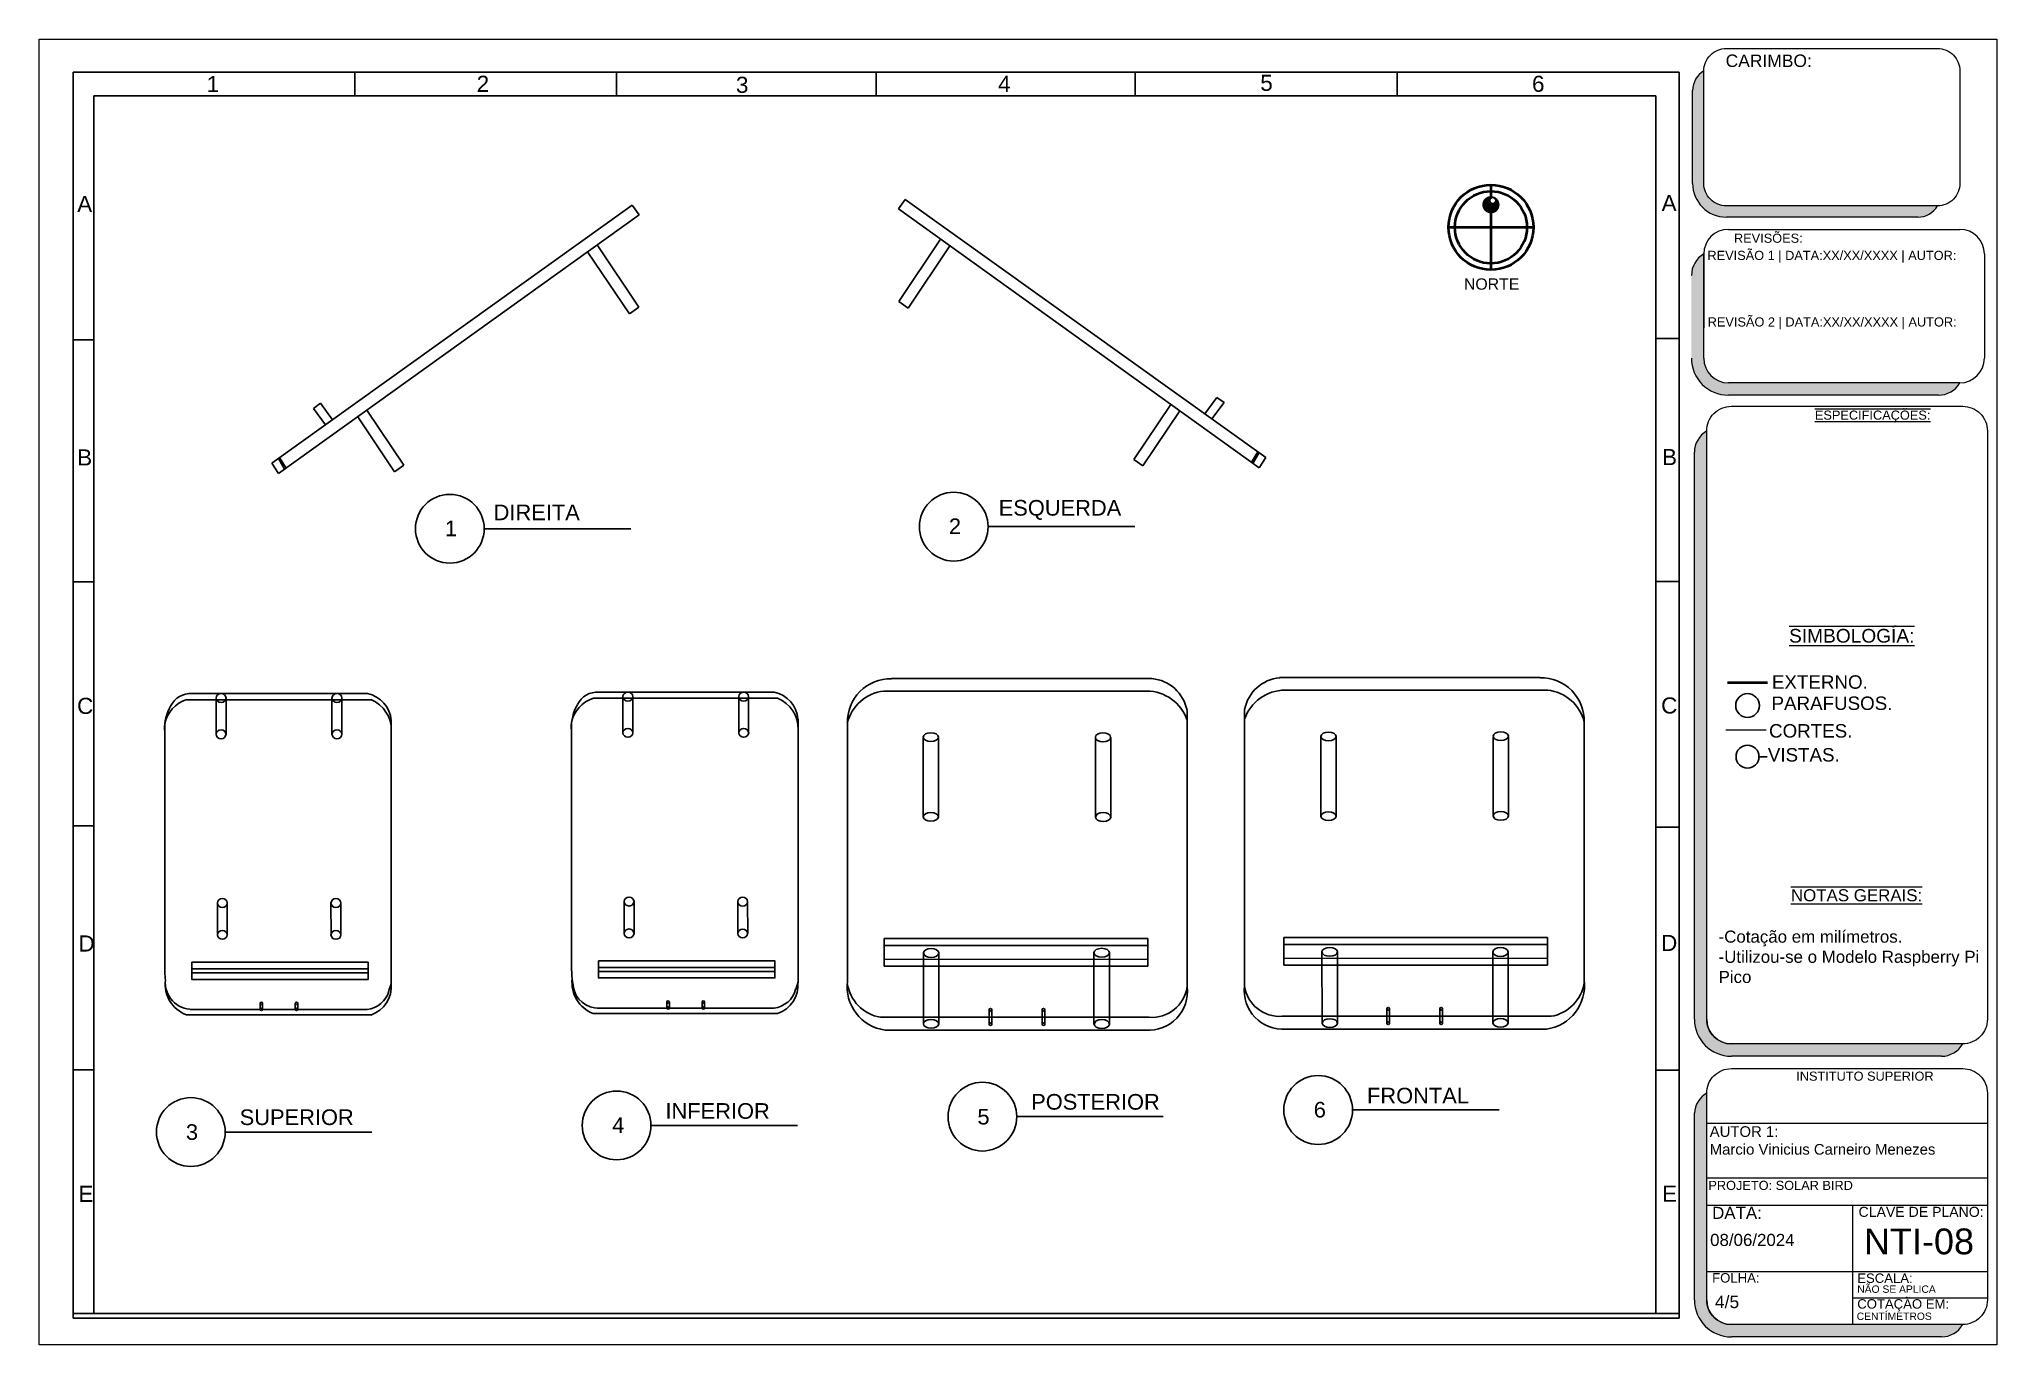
# Model space of a CAD drawing. Header units: inches. Extents: x 22 to 314, y 15 to 209.
import ezdxf
from ezdxf.lldxf.tags import DXFTag

# ---------------------------------------------------------------- set-up
doc = ezdxf.new("R2010")
doc.units = ezdxf.units.IN
doc.layers.add('1', color=1, linetype='Continuous')
for name, color, linetype, lineweight in [('MURO TABLAROCA', 100, 'Continuous', 15), ('MUROS', 1, 'Continuous', 40), ('PUERTAS', 33, 'LÍMITE2', 9), ('TEXTOS', 11, 'Continuous', 13), ('TRAZOS 1', 70, 'Continuous', 9), ('TRAZOS 3', 50, 'Continuous', 9)]:
    doc.layers.add(name, color=color, linetype=linetype, lineweight=lineweight)
tags = doc.linetypes.add('CONTOUR', pattern=[0.46875, 0.375, -0.09375]).pattern_tags.tags
tags[6:7] = [DXFTag(74, 4), DXFTag(75, 0), DXFTag(340, '0'), DXFTag(46, 1.0), DXFTag(50, 0.0), DXFTag(44, 0.0), DXFTag(45, 0.0)]
tags[4:5] = [DXFTag(74, 4), DXFTag(75, 0), DXFTag(340, '0'), DXFTag(46, 1.0), DXFTag(50, 0.0), DXFTag(44, 0.0), DXFTag(45, 0.0)]
doc.linetypes.add('LÍMITE2', pattern='A,6.35,-2.54,[132,ltypeshp.shx,S=2.54,R=0,X=-2.54,Y=0],-2.54,25.4', length=36.83)

# ---------------------------------------------------------------- blocks, each defined once
blk = doc.blocks.new('NORTE 2')
at = {"layer": 'TRAZOS 1', "linetype": 'ByBlock', "ltscale": 0.001}
h = blk.add_hatch(color=1, dxfattribs=at)
h.set_gradient(color1=(255, 0, 0), color2=(255, 128, 128), one_color=1, tint=0.75)
h.paths.add_polyline_path([(-2.84, 0, 1), (-6.36, 0, 1)])
h.paths.add_polyline_path([(-5.9, 0.38, -1), (-5.02, 0.38, -1)], flags=16)
at = {"layer": 'MUROS'}
for p, q in [((0, -8.65), (0, 8.65)), ((-8.65, 0), (-6.36, 0)), ((-2.84, 0), (8.65, 0))]:
    blk.add_line(p, q, dxfattribs=at)
for radius in [8.65, 7.35]:
    blk.add_circle((0, 0), radius, dxfattribs=at)

msp = doc.modelspace()

# ---------------------------------------------------------------- hatches: boundary and pattern name
at = {"layer": 'MUROS', "linetype": 'ByBlock', "ltscale": 0.001}
h = msp.add_hatch(color=252, dxfattribs=at)
h.set_gradient(color1=(132, 132, 132), color2=(148, 148, 148), one_color=1, tint=0.58)
h.paths.add_polyline_path([(273.5, 157.78, -0.414214), (269.83, 161.46), (269.83, 176.98, 0.267949), (267.99, 173.8), (267.99, 161.46, 0.414214), (273.5, 155.95), (304.81, 155.95, 0.267949), (307.99, 157.78)])
at = {"layer": 'MUROS', "linetype": 'ByBlock', "ltscale": 0.01}
h = msp.add_hatch(color=8, dxfattribs=at)
h.set_gradient(color1=(128, 128, 128), color2=(163, 163, 163), one_color=1, tint=0.64)
edge = h.paths.add_edge_path()
edge.add_arc((272.11, 147.44), 3.67, 120, 180)
edge.add_line((268.43, 147.44), (268.43, 63.01))
edge.add_arc((273.94, 63.01), 5.51, 180, 270)
edge.add_line((273.94, 57.5), (305.25, 57.5))
edge.add_arc((305.25, 61.17), 3.67, 270, 330)
edge.add_line((308.43, 59.34), (273.94, 59.34))
edge.add_arc((273.94, 63.01), 3.67, 180, 270, ccw=False)
edge.add_line((270.27, 63.01), (270.27, 150.62))
h = msp.add_hatch(color=8, dxfattribs=at)
h.set_gradient(color1=(128, 128, 128), color2=(163, 163, 163), one_color=1, tint=0.64)
edge = h.paths.add_edge_path()
edge.add_arc((305.25, 19.37), 3.67, 270, 330)
edge.add_line((308.43, 17.54), (273.94, 17.54))
edge.add_arc((273.94, 21.21), 3.67, 180, 270, ccw=False)
edge.add_line((270.27, 21.21), (270.27, 51.99))
edge.add_arc((272.1, 48.81), 3.67, 119.9036, 176.9058)
edge.add_line((268.43, 49.01), (268.43, 21.21))
edge.add_arc((273.94, 21.21), 5.51, 180, 270)
edge.add_line((273.94, 15.7), (305.25, 15.7))
at = {"layer": 'PUERTAS', "linetype": 'ByBlock', "ltscale": 0.001}
h = msp.add_hatch(color=253, dxfattribs=at)
h.set_gradient(color1=(173, 173, 173), color2=(179, 179, 179), one_color=1, tint=0.7)
h.paths.add_polyline_path([(273.2, 184.15, -0.414214), (269.85, 187.5), (269.85, 204.24, 0.268351), (268.17, 201.32), (268.17, 187.5, 0.414214), (273.2, 182.47), (301.75, 182.47, 0.267083), (304.65, 184.15)])

# ---------------------------------------------------------------- linework, layer by layer
at = {"color": 1, "linetype": 'ByBlock'}
for p, q in [((56.47, 145.83), (110.19, 184.25)), ((110.19, 184.25), (111.19, 182.83)), ((150.85, 185.1), (149.84, 183.69)), ((204.57, 146.68), (150.85, 185.1)), ((111.19, 182.83), (57.45, 144.27)), ((149.84, 183.69), (203.59, 145.12)), ((104.95, 178.35), (111.16, 169.06)), ((156.09, 179.21), (149.88, 169.92)), ((151.28, 168.92), (157.52, 178.18)), ((109.76, 168.07), (103.52, 177.32)), ((149.88, 169.92), (151.28, 168.92)), ((111.16, 169.06), (109.76, 168.07)), ((63.75, 154.78), (62.67, 153.99)), ((65.53, 152.3), (63.75, 154.78)), ((195.51, 153.16), (197.29, 155.63)), ((198.37, 154.84), (196.56, 152.41)), ((197.29, 155.63), (198.37, 154.84)), ((62.67, 153.99), (64.48, 151.55)), ((69.27, 152.75), (74.76, 144.56)), ((76.14, 145.52), (70.63, 153.73)), ((184.9, 146.37), (190.41, 154.58)), ((191.77, 153.6), (186.28, 145.42)), ((186.28, 145.42), (184.9, 146.37)), ((203.59, 145.12), (204.57, 146.68)), ((57.45, 144.27), (56.47, 145.83)), ((74.76, 144.56), (76.14, 145.52)), ((88.13, 136.06), (109.97, 136.06)), ((163.2, 136.37), (185.04, 136.37)), ((245.46, 113.88), (206.64, 113.88)), ((70.74, 111.51), (44.13, 111.51)), ((131.35, 111.72), (104.74, 111.72)), ((108.79, 111.06), (108.79, 105.66)), ((110.26, 111.06), (110.27, 105.66)), ((126.05, 111.06), (126.05, 105.66)), ((127.52, 111.06), (127.52, 105.66)), ((186.83, 111.88), (147.68, 111.88)), ((148.8, 113.74), (187.61, 113.74)), ((43.8, 110.6), (71.24, 110.6)), ((192.84, 109.01), (192.84, 67.82)), ((201.41, 109.15), (201.41, 67.96)), ((40.53, 71.13), (40.53, 106.94)), ((74.27, 68.3), (74.27, 107.52)), ((101.14, 71.33), (101.14, 107.14)), ((134.88, 68.51), (134.88, 107.72)), ((142.23, 107.11), (142.23, 68.36)), ((252.03, 107.25), (252.03, 68.5)), ((153.54, 93.15), (153.54, 104.98)), ((155.82, 93.15), (155.82, 104.98)), ((179.19, 93.12), (179.19, 104.98)), ((181.47, 93.12), (181.47, 104.98)), ((278.06, 102.11), (279.3, 102.11)), ((108.97, 80.53), (108.97, 75.79)), ((110.45, 80.53), (110.45, 75.77)), ((125.9, 80.52), (125.9, 75.78)), ((127.37, 80.52), (127.38, 75.76)), ((207.27, 74.13), (207.27, 71.06)), ((246.54, 71.06), (246.54, 74.13)), ((153.56, 62.33), (153.57, 72.88)), ((155.84, 62.33), (155.85, 72.88)), ((178.98, 62.29), (178.98, 72.91)), ((181.27, 62.29), (181.3, 72.91)), ((207.27, 71.06), (246.54, 71.06)), ((44.54, 69.9), (70.83, 69.9)), ((134.53, 67.47), (134.88, 68.51)), ((104.94, 64.67), (131.28, 64.67)), ((43.75, 63.64), (71.23, 63.64)), ((104.36, 63.84), (131.83, 63.84)), ((186.99, 61.38), (147.87, 61.38)), ((207.03, 63.45), (247.08, 63.45)), ((207.27, 61.52), (246.38, 61.52)), ((112.98, 47.19), (134.82, 47.19)), ((167.47, 48.5), (189.31, 48.5)), ((217.5, 49.49), (239.34, 49.49)), ((49.53, 46.21), (71.37, 46.21))]:
    msp.add_line(p, q, dxfattribs=at)
at = {"color": 3, "linetype": 'CONTOUR'}
for p, q in [((58.39, 144.94), (57.46, 146.53)), ((58.61, 145.1), (57.64, 146.66)), ((202.43, 145.96), (203.39, 147.52)), ((202.65, 145.8), (203.58, 147.39)), ((48.18, 110.85), (48.19, 105.45)), ((49.66, 110.85), (49.66, 105.45)), ((65.44, 110.85), (65.44, 105.45)), ((66.91, 110.85), (66.92, 105.45)), ((207.43, 112.02), (246.58, 112.02)), ((104.41, 110.81), (131.84, 110.81)), ((212.78, 93.25), (212.78, 105.12)), ((215.07, 93.25), (215.07, 105.12)), ((238.43, 93.29), (238.43, 105.12)), ((240.72, 93.29), (240.72, 105.12)), ((48.37, 80.32), (48.37, 75.58)), ((49.84, 80.32), (49.84, 75.56)), ((65.29, 80.31), (65.3, 75.57)), ((66.77, 80.31), (66.77, 75.55)), ((147.72, 70.92), (147.72, 73.99)), ((186.98, 73.99), (186.98, 70.92)), ((212.99, 62.43), (212.95, 73.04)), ((215.27, 62.43), (215.27, 73.04)), ((238.41, 62.47), (238.4, 73.02)), ((240.7, 62.47), (240.68, 73.02)), ((44.54, 70.5), (70.83, 70.5)), ((105.15, 70.71), (131.43, 70.71)), ((105.15, 70.1), (131.43, 70.1)), ((186.98, 71.95), (147.72, 71.92)), ((186.98, 70.92), (147.72, 70.92)), ((207.27, 72.09), (246.54, 72.06)), ((73.93, 67.27), (74.27, 68.3)), ((44.33, 64.47), (70.68, 64.47)), ((54.75, 65.38), (54.75, 64.47)), ((55.11, 65.38), (55.11, 64.47)), ((59.98, 65.38), (59.98, 64.47)), ((60.34, 65.38), (60.34, 64.47)), ((115.35, 65.59), (115.35, 64.67)), ((115.71, 65.59), (115.71, 64.67)), ((120.59, 65.59), (120.59, 64.67)), ((120.95, 65.59), (120.95, 64.67)), ((163.35, 62.28), (163.35, 64.43)), ((163.75, 64.43), (163.75, 62.28)), ((171.25, 64.42), (171.25, 62.28)), ((171.65, 64.42), (171.65, 62.28)), ((222.61, 64.56), (222.61, 62.42)), ((223, 64.56), (223, 62.42)), ((230.51, 64.57), (230.51, 62.42)), ((230.9, 62.42), (230.9, 64.57)), ((187.22, 63.31), (147.17, 63.31))]:
    msp.add_line(p, q, dxfattribs=at)
for points in [[(186.98, 73.99), (147.72, 73.99), (147.72, 75.02), (186.98, 75.02)], [(105.15, 71.69), (131.43, 71.69), (131.43, 69.15), (105.15, 69.15)]]:
    msp.add_lwpolyline(points, close=True, dxfattribs=at)
at = {"color": 1, "linetype": 'ByBlock'}
for points in [[(207.27, 74.13), (246.54, 74.13), (246.54, 75.16), (207.27, 75.16)], [(44.54, 71.49), (70.83, 71.49), (70.83, 68.94), (44.54, 68.94)]]:
    msp.add_lwpolyline(points, close=True, dxfattribs=at)
for centre, radius in [((83, 136.06), 5.12), ((158.08, 136.37), 5.12), ((276.35, 102.11), 1.71), ((54.93, 65.38), 0.179), ((60.16, 65.38), 0.179), ((222.81, 64.56), 0.198), ((230.71, 64.57), 0.198), ((163.55, 62.28), 0.198), ((171.45, 62.28), 0.198), ((162.35, 48.5), 5.12), ((212.38, 49.49), 5.12), ((44.41, 46.21), 5.12), ((107.85, 47.19), 5.12)]:
    msp.add_circle(centre, radius, dxfattribs=at)
at = {"color": 6, "linetype": 'ByBlock'}
msp.add_circle((276.36, 109.73), 1.77, dxfattribs=at)
at = {"color": 3, "linetype": 'CONTOUR'}
for centre, radius in [((54.93, 64.47), 0.179), ((60.16, 64.48), 0.179), ((115.53, 65.59), 0.179), ((120.77, 65.59), 0.179), ((163.55, 64.43), 0.198), ((171.45, 64.42), 0.198), ((222.81, 62.42), 0.198), ((230.7, 62.42), 0.198)]:
    msp.add_circle(centre, radius, dxfattribs=at)
at = {"color": 1}
for centre in [(115.54, 64.67), (120.77, 64.69)]:
    msp.add_circle(centre, 0.179, dxfattribs=at)
at = {"color": 1, "linetype": 'ByBlock'}
for centre, radius, start, end in [((207.21, 107.99), 5.91, 95.4886, 168.6996), ((245.57, 107.41), 6.46, 358.5746, 90.9776), ((44.38, 108.22), 3.3, 85.6836, 154.2853), ((69.84, 107.15), 4.45, 4.7029, 78.323), ((104.98, 108.43), 3.3, 85.6836, 154.2853), ((130.44, 107.36), 4.45, 4.7029, 78.323), ((148.69, 107.27), 6.46, 89.0224, 181.4254), ((148.36, 105.6), 6.32, 96.2603, 166.1583), ((186.83, 105.54), 6.34, 18.5258, 90), ((187.05, 107.86), 5.91, 11.3004, 84.5114), ((47.61, 106.16), 7.12, 150.6114, 180.7845), ((45.18, 106.08), 4.73, 106.9128, 169.515), ((69.44, 106.11), 4.84, 358.3248, 68.1681), ((108.21, 106.36), 7.12, 150.6114, 180.7845), ((58.22, 70.7), 17.69, 178.6191, 186.0078), ((118.83, 70.91), 17.69, 178.6191, 190.5701), ((45.54, 68.26), 4.95, 173.1415, 248.8301), ((69.72, 67.95), 4.57, 289.3017, 4.4385), ((106.15, 68.46), 4.95, 173.1415, 248.8301), ((105.12, 68.44), 3.77, 188.5348, 272.4177), ((130.88, 68.42), 3.77, 276.085, 345.4258), ((130.32, 68.16), 4.57, 289.3017, 4.4385), ((148.76, 67.91), 6.58, 172.9223, 262.2353), ((187.15, 67.12), 5.74, 265.7429, 6.9915), ((207.11, 67.26), 5.74, 173.0085, 274.2571), ((206.63, 68.7), 5.27, 188.1363, 274.3409), ((245.49, 68.05), 6.58, 277.7647, 7.0777), ((246.1, 69.35), 5.99, 279.4011, 351.7921), ((148.44, 67.66), 6.3, 275.1968, 276.4172), ((245.81, 67.8), 6.3, 263.5828, 264.8032)]:
    msp.add_arc(centre, radius, start, end, dxfattribs=at)
at = {"color": 3, "linetype": 'CONTOUR'}
for centre, radius, start, end in [((207.43, 105.68), 6.34, 90, 161.4742), ((245.89, 105.74), 6.32, 13.8417, 83.7397), ((105.79, 106.28), 4.73, 106.9128, 169.515), ((130.04, 106.31), 4.84, 358.3248, 68.1681), ((44.59, 68.45), 3.98, 174.2426, 271.2347), ((70.28, 68.21), 3.77, 276.085, 345.4258), ((148.15, 69.21), 5.99, 188.2079, 260.5989), ((187.62, 68.56), 5.27, 265.6591, 351.8637)]:
    msp.add_arc(centre, radius, start, end, dxfattribs=at)
for centre, major_axis, ratio in [((48.92, 110.85), (-0.737, 0), 0.8941), ((66.18, 110.85), (-0.737, 0), 0.8941), ((48.92, 105.45), (-0.737, 0), 0.8941), ((66.18, 105.45), (-0.737, 0), 0.8941), ((213.93, 105.13), (-1.14, 0), 0.576264), ((239.58, 105.17), (-1.14, 0), 0.576264), ((213.93, 93.25), (-1.14, 0), 0.576264), ((239.58, 93.29), (-1.14, 0), 0.576264), ((49.1, 80.32), (-0.737, 0), 0.8941), ((66.03, 80.31), (-0.737, 0), 0.8941), ((49.1, 75.58), (-0.737, 0), 0.8941), ((66.03, 75.57), (-0.737, 0), 0.8941), ((214.11, 73.04), (-1.16, 0), 0.568391), ((239.54, 73.02), (-1.14, 0), 0.576264), ((214.13, 62.43), (-1.14, 0), 0.576264), ((239.55, 62.47), (-1.14, 0), 0.576264)]:
    msp.add_ellipse(centre, major_axis=major_axis, ratio=ratio, dxfattribs=at)
at = {"color": 1, "linetype": 'ByBlock'}
for centre in [(109.53, 111.06), (126.78, 111.06), (109.53, 105.66), (126.79, 105.66), (109.71, 80.53), (126.64, 80.52), (109.71, 75.79), (126.64, 75.78)]:
    msp.add_ellipse(centre, major_axis=(-0.737, 0), ratio=0.8941, dxfattribs=at)
at = {"color": 1, "linetype": 'ByBlock', "extrusion": (0, 0, -1)}
for centre, major_axis, ratio in [((154.68, 105.03), (1.14, 0), 0.576264), ((180.32, 104.99), (1.14, 0), 0.576264), ((154.68, 93.15), (1.14, 0), 0.576264), ((180.33, 93.12), (1.14, 0), 0.576264), ((154.71, 72.88), (1.14, 0), 0.576264), ((180.14, 72.91), (1.16, 0), 0.568391), ((154.7, 62.33), (1.14, 0), 0.576264), ((180.13, 62.29), (1.14, 0), 0.576264)]:
    msp.add_ellipse(centre, major_axis=major_axis, ratio=ratio, dxfattribs=at)
at = {"layer": '1', "color": 1}
for p, q in [((26.9, 204.08), (266.15, 204.08)), ((26.9, 204.08), (26.9, 18.51)), ((68.85, 204.08), (68.85, 200.53)), ((107.85, 200.53), (107.85, 204.08)), ((146.52, 204.08), (146.52, 200.53)), ((185.12, 204.08), (185.12, 200.53)), ((224.13, 204.08), (224.13, 200.53)), ((266.15, 204.08), (266.15, 18.51)), ((29.94, 200.53), (262.71, 200.53)), ((29.94, 200.53), (29.94, 19.19)), ((262.71, 200.53), (262.71, 19.19)), ((26.9, 164.21), (29.94, 164.21)), ((266.15, 164.39), (262.71, 164.39)), ((26.9, 128.14), (29.94, 128.14)), ((266.15, 128.2), (262.71, 128.2)), ((26.9, 91.81), (29.94, 91.81)), ((266.15, 91.62), (262.71, 91.62)), ((26.9, 55.49), (29.94, 55.49)), ((266.15, 55.43), (262.71, 55.43)), ((26.9, 19.19), (266.15, 19.19)), ((266.15, 18.51), (26.9, 18.51))]:
    msp.add_line(p, q, dxfattribs=at)
at = {"layer": 'MURO TABLAROCA', "color": 3, "linetype": 'ByBlock', "ltscale": 0.001}
msp.add_line((273.14, 106.13), (279.12, 106.13), dxfattribs=at)
at = {"layer": 'MUROS', "linetype": 'ByBlock', "ltscale": 0.01}
msp.add_line((273.35, 113.16), (279.33, 113.16), dxfattribs=at)
at = {"layer": 'TRAZOS 3', "color": 1}
for p, q in [((268.17, 187.5), (268.17, 201.34)), ((301.75, 182.47), (273.2, 182.47)), ((273.5, 180.65), (307.99, 180.65)), ((269.83, 161.46), (269.83, 176.98)), ((311.66, 176.98), (311.66, 161.46)), ((307.99, 157.78), (273.5, 157.78)), ((304.81, 155.95), (273.5, 155.95)), ((270.27, 63.01), (270.27, 150.62)), ((268.43, 63.01), (268.43, 147.44)), ((308.43, 59.34), (273.94, 59.34)), ((305.25, 57.5), (273.94, 57.5)), ((270.27, 21.21), (270.27, 51.99)), ((268.43, 21.21), (268.43, 49.01)), ((270.27, 47.52), (312.1, 47.52)), ((270.27, 39.41), (312.1, 39.41)), ((270.27, 35.34), (312.1, 35.34)), ((291.99, 35.34), (291.99, 17.54)), ((270.27, 25.46), (291.99, 25.46)), ((291.99, 25.46), (312.1, 25.46)), ((291.99, 21.5), (312.1, 21.5)), ((308.43, 17.54), (273.94, 17.54)), ((305.25, 15.7), (273.94, 15.7))]:
    msp.add_line(p, q, dxfattribs=at)
at = {"layer": 'TRAZOS 3'}
for p, q in [((269.83, 165.96), (269.83, 176.98)), ((269.83, 176.97), (269.83, 165.98))]:
    msp.add_line(p, q, dxfattribs=at)
at = {"layer": 'TRAZOS 3', "color": 1}
msp.add_lwpolyline([(313.5, 14.52), (21.81, 14.52), (21.81, 208.97), (313.5, 208.97)], close=True, dxfattribs=at)
for points in [[(273.2, 207.59), (304.65, 207.59, -0.414214), (308, 204.24), (308, 187.5, -0.414214), (304.65, 184.15), (273.2, 184.15, -0.414214), (269.85, 187.5), (269.85, 204.24, -0.414214)], [(308.43, 59.34), (273.94, 59.34, -0.414214), (270.27, 63.01), (270.27, 150.62, -0.414214), (273.94, 154.3), (308.43, 154.3, -0.414214), (312.1, 150.62), (312.1, 63.01, -0.414214)], [(308.43, 17.54), (273.94, 17.54, -0.414214), (270.27, 21.21), (270.27, 51.99, -0.414214), (273.94, 55.66), (308.43, 55.66, -0.414214), (312.1, 51.99), (312.1, 21.21, -0.414214)]]:
    msp.add_lwpolyline(points, format="xyb", close=True, dxfattribs=at)
for centre, radius, start, end in [((271.53, 201.33), 3.36, 120.0496, 179.8644), ((273.2, 187.5), 5.03, 180, 270), ((301.74, 185.83), 3.36, 270.1356, 329.9504), ((273.5, 176.98), 3.67, 90, 180), ((307.99, 176.98), 3.67, 0, 90), ((271.67, 173.8), 3.67, 120, 180), ((273.5, 161.46), 5.51, 180, 270), ((273.5, 161.46), 3.67, 180, 270), ((273.5, 161.46), 3.67, 180, 270), ((307.99, 161.46), 3.67, 270, 0), ((304.81, 159.62), 3.67, 270, 330), ((272.11, 147.44), 3.67, 120, 180), ((273.94, 63.01), 5.51, 180, 270), ((273.94, 63.01), 3.67, 180, 270), ((305.25, 61.17), 3.67, 270, 330), ((272.1, 48.81), 3.67, 119.9036, 176.9058), ((273.94, 21.21), 5.51, 180, 270), ((273.94, 21.21), 3.67, 180, 270), ((305.25, 19.37), 3.67, 270, 330)]:
    msp.add_arc(centre, radius, start, end, dxfattribs=at)

# ---------------------------------------------------------------- block references
at = {"layer": 'TRAZOS 1', "linetype": 'ByBlock', "xscale": 0.7312144495587367, "yscale": 0.7312144495587367, "zscale": 0.7312144495587367, "rotation": 270}
msp.add_blockref('NORTE 2', (238.12, 180.95), dxfattribs=at)

# ---------------------------------------------------------------- texts
at = {"layer": 'TEXTOS', "color": 74, "linetype": 'ByBlock', "ltscale": 0.01, "insert": (273.09, 206.69), "char_height": 1.86, "width": 36.6183, "attachment_point": 1}
msp.add_mtext('{\\fArial|b0|i0|c0|p34;CARIMBO:}', dxfattribs=at)
at = {"layer": 'TEXTOS', "color": 1, "char_height": 2.4, "width": 12.6418, "attachment_point": 1}
for s, insert in [('{\\fArial|b0|i0|c0|p34;1}', (46.77, 203.49)), ('{\\fArial|b0|i0|c0|p34;2}', (87, 203.53)), ('{\\fArial|b0|i0|c0|p34;3}', (125.63, 203.38)), ('{\\fArial|b0|i0|c0|p34;4}', (164.69, 203.53)), ('{\\fArial|b0|i0|c0|p34;5}', (203.75, 203.67)), ('{\\fArial|b0|i0|c0|p34;6}', (244.24, 203.53)), ('{\\fArial|b0|i0|c0|p34;A}', (27.48, 185.62)), ('{\\fArial|b0|i0|c0|p34;A}', (263.55, 185.77)), ('{\\fArial|b0|i0|c0|p34;B}', (27.48, 147.88)), ('{\\fArial|b0|i0|c0|p34;B}', (263.61, 147.94)), ('{\\fArial|b0|i0|c0|p34;C}', (27.46, 110.88)), ('{\\fArial|b0|i0|c0|p34;C}', (263.48, 110.94)), ('{\\fArial|b0|i0|c0|p34;D}', (27.67, 75.49)), ('{\\fArial|b0|i0|c0|p34;D}', (263.47, 75.57)), ('{\\fArial|b0|i0|c0|p34;E}', (27.66, 38.2)), ('{\\fArial|b0|i0|c0|p34;E}', (263.61, 38.22))]:
    msp.add_mtext(s, dxfattribs=dict(at, insert=insert))
at = {"layer": 'TEXTOS', "color": 74, "attachment_point": 1}
for s, insert, char_height, width in [('{\\fArial|b0|i0|c0|p34;REVISÕES:}', (274.33, 180.01), 1.3599, 209.2265), ('{\\fArial|b0|i0|c0|p34;REVISÃO 1 | DATA:XX/XX/XXXX | AUTOR:}', (270.38, 177.45), 1.3599, 35.8621), ('{\\fArial|b0|i0|c0|p34;REVISÃO 2 | DATA:XX/XX/XXXX | AUTOR:}', (270.42, 167.54), 1.3599, 35.8621), ('{\\fArial|b0|i0|c0|p34;\\L\\OESPECIFICAÇÕES:}', (286.39, 153.66), 1.3599, 19.1196), ('{\\fArial|b0|i0|c0|p34;\\L\\OSIMBOLOGÍA:}', (282.54, 121.14), 2.0398, 13.174), ('{\\fArial|b0|i0|c0|p34;EXTERNO.}', (279.99, 114.23), 2.0005, 35.1715), ('{\\fArial|b0|i0|c0|p34;PARAFUSOS.}', (279.93, 111.07), 2.0005, 35.1715), ('{\\fArial|b0|i0|c0|p34;CORTES.}', (279.56, 106.96), 2.0005, 35.1715), ('{\\fArial|b0|i0|c0|p34;VISTAS.}', (279.38, 103.39), 2.0005, 35.1715), ('{\\fArial|b0|i0|c0|p34;\\L\\ONOTAS GERAIS:}', (282.82, 82.37), 1.8, 28.7188), ('{\\fArial|b0|i0|c0|p34;-Cotação em \\fArial|b0|i0|c0|p34;milímetro\\fArial|b0|i0|c0|p34;s.\\P-Utilizou-se o Modelo Raspberry Pi Pico\\P\\P }', (272.04, 76.21), 1.8, 40.1479), ('{\\fArial|b0|i0|c0|p34;INSTITUTO SUPERIOR}', (283.61, 55.21), 1.3599, 43.9091), ('{\\fArial|b0|i0|c0|p34;AUTOR 1: \\PMarcio Vinicius Carneiro Menezes}', (270.72, 47.07), 1.5865, 60.7346), ('{\\fArial|b0|i0|c0|p34;PROJETO: SOLAR BIRD}', (270.52, 38.94), 1.3599, 44.3071), ('{\\fArial|b0|i0|c0|p34;DATA:}', (271.08, 35.07), 1.8, 40.6092), ('{\\fArial|b0|i0|c0|p34;CLAVE DE PLANO:}', (292.9, 35.07), 1.5, 21.2143), ('{\\fArial|b0|i0|c0|p34;08/06/2024}', (270.78, 31.04), 1.8, 12.6418), ('{\\fArial|b0|i0|c0|p34;NTI-08}', (293.7, 31.84), 3.8416, 21.7671), ('{\\fArial|b0|i0|c0|p34;FOLHA:}', (271.08, 25.19), 1.4, 17.9311), ('{\\fArial|b0|i0|c0|p34;NÃO SE APLICA}', (292.7, 23.36), 1.1, 17.7052), ('{\\fArial|b0|i0|c0|p34;ESCALA:}', (292.7, 25.14), 1.4, 10.1645), ('{\\fArial|b0|i0|c0|p34;4/5}', (271.5, 21.84), 1.8573, 12.6418), ('{\\fArial|b0|i0|c0|p34;COTAÇÃO EM:}', (292.7, 21.31), 1.4, 14.5001), ('{\\fArial|b0|i0|c0|p34;CENTÍMETROS}', (292.62, 19.32), 1.1, 14.3993)]:
    msp.add_mtext(s, dxfattribs=dict(at, insert=insert, char_height=char_height, width=width))
at = {"layer": 'TEXTOS', "insert": (234.1, 173.35), "char_height": 1.688, "width": 25.2826, "attachment_point": 1}
msp.add_mtext('{\\fArial|b0|i0|c0|p34;NORTE}', dxfattribs=at)
at = {"layer": 'TEXTOS', "color": 1, "linetype": 'ByBlock', "char_height": 2.3293, "attachment_point": 1}
for s, insert, width in [('{\\fArial|b0|i0|c0|p34;ESQUERDA}', (164.78, 140.34), 70.3739), ('{\\fArial|b0|i0|c0|p34;1}', (82.28, 137.28), 42.4623), ('{\\fArial|b0|i0|c0|p34;DIREITA}', (89.53, 139.66), 70.3739), ('{\\fArial|b0|i0|c0|p34;2}', (157.36, 137.59), 42.4623), ('{\\fArial|b0|i0|c0|p34;FRONTAL}', (219.66, 52.8), 70.3739), ('{\\fArial|b0|i0|c0|p34;SUPERIOR}', (51.69, 49.58), 53.2022), ('{\\fArial|b0|i0|c0|p34;INFERIOR}', (115.13, 50.51), 70.3739), ('{\\fArial|b0|i0|c0|p34;5}', (161.61, 49.66), 42.4623), ('{\\fArial|b0|i0|c0|p34;POSTERIOR}', (169.62, 51.87), 53.2022), ('{\\fArial|b0|i0|c0|p34;6}', (211.72, 50.7), 42.4623), ('{\\fArial|b0|i0|c0|p34;3}', (43.68, 47.37), 42.4623), ('{\\fArial|b0|i0|c0|p34;4}', (107.2, 48.41), 42.4623)]:
    msp.add_mtext(s, dxfattribs=dict(at, insert=insert, width=width))

doc.saveas('drawing.dxf')
